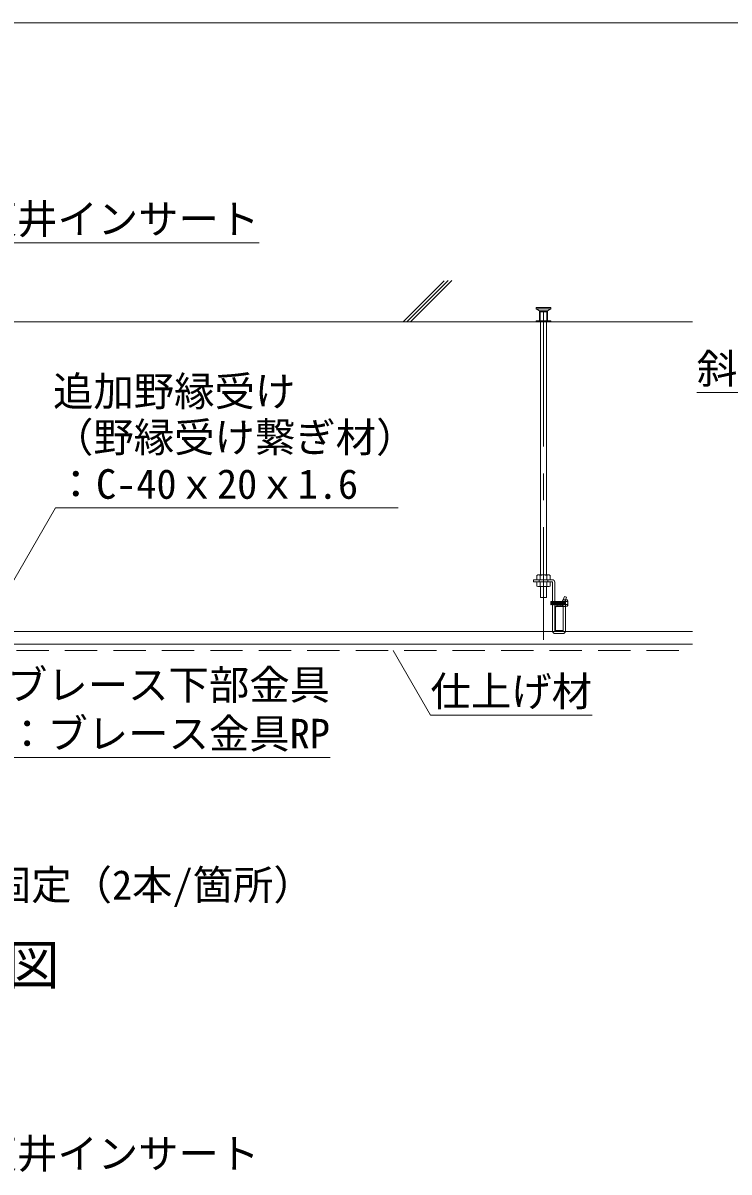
# Model space of a CAD drawing. Units: millimetres, scale not verified. Extents: x -7800 to 7800, y -5578 to 5491.
# Drawn here: x -5970 to -4921, y -10 to 1696 of the extents above; entities that cross this region are included whole.
import ezdxf
from ezdxf.enums import TextEntityAlignment as Align

# ---------------------------------------------------------------- set-up
doc = ezdxf.new("R2010")
doc.units = ezdxf.units.MM
doc.header["$LTSCALE"] = 40
doc.linetypes.add('CHAIN1', pattern=[8, 5, -1, 1, -1])
doc.linetypes.add('DASHED1', pattern=[1.8, 1.2, -0.6])
for name, color, linetype, lineweight in [('2-0_中心線', 4, 'CHAIN1', 9), ('2-1_吊り材', 4, 'Continuous', 9), ('2-2_野縁受け', 3, 'Continuous', 18), ('2-3_野縁', 7, 'Continuous', 18), ('2-6_文字', 3, 'Continuous', 18), ('2-9_躯体', 4, 'DASHED1', 9), ('2-C_パネル', 4, 'DASHED1', 9), ('F-2_太線１', 3, 'Continuous', 18)]:
    doc.layers.add(name, color=color, linetype=linetype, lineweight=lineweight)
doc.styles.add('ＭＳ ゴシック', font='')
doc.styles.get('ＭＳ ゴシック').set_extended_font_data('MS Gothic')

msp = doc.modelspace()

# ---------------------------------------------------------------- linework, layer by layer
at = {"layer": '2-0_中心線'}
msp.add_line((-5196.74, 1267.52), (-5196.74, 780.51), dxfattribs=at)
at = {"layer": '2-1_吊り材', "color": 3, "lineweight": 18}
for p, q in [((-5201.24, 1252.42), (-5201.24, 876.72)), ((-5192.24, 1252.42), (-5192.24, 876.72))]:
    msp.add_line(p, q, dxfattribs=at)
at = {"layer": '2-1_吊り材', "color": 7, "lineweight": 18}
for p, q in [((-5205.23, 876.72), (-5206.54, 875.96)), ((-5206.54, 869.72), (-5206.54, 875.96)), ((-5188.25, 876.72), (-5205.23, 876.72)), ((-5201.64, 869.72), (-5201.64, 875.96)), ((-5191.84, 869.72), (-5191.84, 875.96)), ((-5188.25, 876.72), (-5186.94, 875.96)), ((-5186.94, 869.72), (-5186.94, 875.96)), ((-5186.94, 869.72), (-5206.54, 869.72)), ((-5206.54, 866.52), (-5186.94, 866.52)), ((-5206.54, 866.52), (-5206.54, 860.28)), ((-5205.23, 859.52), (-5206.54, 860.28)), ((-5205.23, 859.52), (-5188.25, 859.52)), ((-5201.64, 866.52), (-5201.64, 860.28)), ((-5192.24, 859.52), (-5192.24, 843.34)), ((-5191.84, 866.52), (-5191.84, 860.28)), ((-5188.25, 859.52), (-5186.94, 860.28)), ((-5186.94, 866.52), (-5186.94, 860.28))]:
    msp.add_line(p, q, dxfattribs=at)
at = {"layer": '2-1_吊り材'}
for p, q in [((-5183.64, 869.72), (-5211.74, 869.72)), ((-5183.14, 866.02), (-5183.14, 834.32)), ((-5179.94, 866.02), (-5179.94, 834.32)), ((-5185.8, 832.73), (-5185.8, 837.42)), ((-5185.8, 837.42), (-5185.49, 837.11)), ((-5185.49, 837.11), (-5185.18, 832.73)), ((-5185.49, 837.11), (-5185.18, 837.11)), ((-5184.94, 833.78), (-5185.18, 837.11)), ((-5184.55, 837.11), (-5184.35, 834.32)), ((-5184.55, 837.11), (-5184.24, 837.11)), ((-5184.04, 834.32), (-5184.24, 837.11)), ((-5183.61, 837.11), (-5183.41, 834.32)), ((-5183.61, 837.11), (-5183.3, 837.11)), ((-5179.86, 837.11), (-5179.66, 834.32)), ((-5179.35, 834.32), (-5179.55, 837.11)), ((-5178.93, 837.11), (-5178.73, 834.32)), ((-5178.41, 834.32), (-5178.61, 837.11)), ((-5177.99, 837.11), (-5177.79, 834.32)), ((-5177.99, 837.11), (-5177.68, 837.11)), ((-5177.68, 837.11), (-5177.36, 837.42)), ((-5177.48, 834.32), (-5177.68, 837.11)), ((-5177.36, 837.42), (-5177.05, 837.11)), ((-5177.05, 837.11), (-5176.85, 834.32)), ((-5176.54, 834.32), (-5176.74, 837.11)), ((-5176.11, 837.11), (-5175.91, 834.32)), ((-5175.6, 834.32), (-5175.8, 837.11)), ((-5175.18, 837.11), (-5174.98, 834.32)), ((-5174.66, 834.32), (-5174.86, 837.11)), ((-5174.24, 837.11), (-5174.04, 834.32)), ((-5173.73, 834.32), (-5173.93, 837.11)), ((-5173.3, 837.11), (-5173.1, 834.32)), ((-5172.79, 834.32), (-5172.99, 837.11)), ((-5172.36, 837.11), (-5172.16, 834.32)), ((-5171.85, 834.32), (-5172.05, 837.11)), ((-5171.43, 837.11), (-5171.23, 834.32)), ((-5171.43, 837.11), (-5171.11, 837.11)), ((-5171.11, 837.11), (-5170.8, 837.42)), ((-5170.91, 834.32), (-5171.11, 837.11)), ((-5170.8, 837.42), (-5170.49, 837.11)), ((-5170.49, 837.11), (-5170.29, 834.32)), ((-5169.98, 834.32), (-5170.18, 837.11)), ((-5169.55, 837.11), (-5169.35, 834.32)), ((-5169.04, 834.32), (-5169.24, 837.11)), ((-5165.33, 844.86), (-5167.65, 839.78)), ((-5165.33, 844.86), (-5162.42, 843.54)), ((-5165.18, 837.42), (-5164.86, 837.11)), ((-5164.86, 837.11), (-5164.55, 832.73)), ((-5164.71, 838.5), (-5162.42, 843.54)), ((-5164.55, 837.11), (-5164.24, 832.73)), ((-5164.24, 839.54), (-5161.41, 839.54)), ((-5164.24, 839.54), (-5164.24, 834.32)), ((-5161.41, 837.23), (-5164.24, 837.23)), ((-5160.74, 833.17), (-5160.74, 838.38)), ((-5185.18, 832.73), (-5184.94, 832.73)), ((-5184.94, 833.78), (-5184.86, 832.73)), ((-5184.94, 832.73), (-5184.86, 832.73)), ((-5184.35, 834.32), (-5184.24, 832.73)), ((-5184.04, 834.32), (-5183.93, 832.73)), ((-5183.41, 834.32), (-5183.3, 832.73)), ((-5183.3, 832.73), (-5183.14, 832.73)), ((-5183.14, 834.32), (-5183.14, 830.32)), ((-5183.14, 830.32), (-5183.14, 801.32)), ((-5179.94, 834.32), (-5179.94, 793.42)), ((-5179.94, 832.49), (-5179.86, 832.42)), ((-5179.94, 830.32), (-5179.94, 801.32)), ((-5179.86, 832.42), (-5179.55, 832.73)), ((-5179.66, 834.32), (-5179.55, 832.73)), ((-5179.35, 834.32), (-5179.24, 832.73)), ((-5178.73, 834.32), (-5178.61, 832.73)), ((-5178.41, 834.32), (-5178.3, 832.73)), ((-5177.79, 834.32), (-5177.68, 832.73)), ((-5177.68, 832.73), (-5177.36, 832.73)), ((-5177.48, 834.32), (-5177.36, 832.73)), ((-5176.85, 834.32), (-5176.74, 832.73)), ((-5176.54, 834.32), (-5176.43, 832.73)), ((-5175.91, 834.32), (-5175.8, 832.73)), ((-5175.6, 834.32), (-5175.49, 832.73)), ((-5174.98, 834.32), (-5174.86, 832.73)), ((-5174.66, 834.32), (-5174.55, 832.73)), ((-5174.04, 834.32), (-5173.93, 832.73)), ((-5173.73, 834.32), (-5173.61, 832.73)), ((-5173.1, 834.32), (-5172.99, 832.73)), ((-5172.79, 834.32), (-5172.68, 832.73)), ((-5172.16, 834.32), (-5172.05, 832.73)), ((-5171.85, 834.32), (-5171.74, 832.73)), ((-5171.23, 834.32), (-5171.11, 832.73)), ((-5171.11, 832.73), (-5170.8, 832.73)), ((-5170.91, 834.32), (-5170.8, 832.73)), ((-5170.29, 834.32), (-5170.18, 832.73)), ((-5169.98, 834.32), (-5169.86, 832.73)), ((-5169.35, 834.32), (-5169.24, 832.73)), ((-5169.04, 834.32), (-5168.93, 832.73)), ((-5168.61, 832.42), (-5168.3, 832.73)), ((-5167.44, 793.42), (-5167.44, 830.92)), ((-5165.18, 832.73), (-5164.86, 832.42)), ((-5164.86, 832.42), (-5164.69, 832.59)), ((-5164.69, 832.59), (-5164.55, 832.73)), ((-5164.55, 832.73), (-5164.24, 832.73)), ((-5164.24, 830.3), (-5164.24, 834.32)), ((-5161.41, 832.61), (-5164.24, 832.61)), ((-5164.24, 793.42), (-5164.24, 830.92)), ((-5161.41, 830.3), (-5164.24, 830.3)), ((-5160.74, 831.45), (-5160.74, 833.17)), ((-5183.14, 801.32), (-5183.14, 793.42)), ((-5167.94, 792.92), (-5179.44, 792.92)), ((-5167.94, 789.72), (-5179.44, 789.72))]:
    msp.add_line(p, q, dxfattribs=at)
at = {"layer": '2-1_吊り材', "color": 7, "linetype": 'DASHED1', "lineweight": 18}
for p, q in [((-5203.24, 869.72), (-5203.24, 866.52)), ((-5190.24, 869.72), (-5190.24, 866.52))]:
    msp.add_line(p, q, dxfattribs=at)
at = {"layer": '2-1_吊り材', "linetype": 'DASHED1'}
for p, q in [((-5183.3, 837.11), (-5182.99, 837.42)), ((-5182.99, 832.73), (-5183.3, 837.11)), ((-5182.99, 837.42), (-5182.68, 837.11)), ((-5182.68, 837.11), (-5182.36, 832.73)), ((-5182.68, 837.11), (-5182.36, 837.11)), ((-5182.36, 837.11), (-5182.05, 832.73)), ((-5181.74, 837.11), (-5181.43, 832.73)), ((-5181.74, 837.11), (-5181.43, 837.11)), ((-5181.43, 837.11), (-5181.11, 837.42)), ((-5181.43, 837.11), (-5181.11, 832.73)), ((-5181.11, 837.42), (-5180.8, 837.11)), ((-5180.8, 837.11), (-5180.49, 832.73)), ((-5180.49, 837.11), (-5180.18, 832.73)), ((-5180.18, 837.42), (-5179.86, 837.11)), ((-5168.3, 837.11), (-5167.99, 832.73)), ((-5167.68, 837.11), (-5167.36, 832.73)), ((-5167.58, 839.92), (-5164.06, 839.92)), ((-5167.36, 837.11), (-5167.05, 832.73)), ((-5166.74, 837.11), (-5166.43, 832.73)), ((-5166.43, 837.11), (-5166.11, 832.73)), ((-5165.8, 837.11), (-5165.49, 832.73)), ((-5165.49, 837.11), (-5165.18, 832.73)), ((-5182.99, 832.73), (-5183.14, 832.73)), ((-5181.43, 832.73), (-5181.11, 832.73)), ((-5181.11, 832.73), (-5180.8, 832.42)), ((-5180.8, 832.42), (-5180.49, 832.73)), ((-5180.49, 832.73), (-5180.18, 832.73)), ((-5180.18, 832.73), (-5179.94, 832.49)), ((-5168.09, 832.73), (-5167.99, 832.73)), ((-5167.44, 829.92), (-5164.24, 829.92))]:
    msp.add_line(p, q, dxfattribs=at)
at = {"layer": '2-1_吊り材'}
for points in [[(-5183.64, 866.52), (-5211.74, 866.52), (-5211.74, 869.72)], [(-5185.18, 837.11), (-5184.86, 837.42), (-5184.55, 837.11)], [(-5184.24, 837.11), (-5183.93, 837.42), (-5183.61, 837.11)], [(-5179.86, 837.11), (-5179.55, 837.11), (-5179.24, 837.42), (-5178.93, 837.11)], [(-5178.93, 837.11), (-5178.61, 837.11), (-5178.3, 837.42), (-5177.99, 837.11)], [(-5177.05, 837.11), (-5176.74, 837.11), (-5176.43, 837.42), (-5176.11, 837.11)], [(-5176.11, 837.11), (-5175.8, 837.11), (-5175.49, 837.42), (-5175.18, 837.11)], [(-5175.18, 837.11), (-5174.86, 837.11), (-5174.55, 837.42), (-5174.24, 837.11)], [(-5174.24, 837.11), (-5173.93, 837.11), (-5173.61, 837.42), (-5173.3, 837.11)], [(-5173.3, 837.11), (-5172.99, 837.11), (-5172.68, 837.42), (-5172.36, 837.11)], [(-5172.36, 837.11), (-5172.05, 837.11), (-5171.74, 837.42), (-5171.43, 837.11)], [(-5170.49, 837.11), (-5170.18, 837.11), (-5169.86, 837.42), (-5169.55, 837.11)], [(-5169.55, 837.11), (-5169.24, 837.11), (-5168.93, 837.42), (-5168.61, 837.11)], [(-5164.86, 837.11), (-5164.55, 837.11), (-5164.24, 837.42)], [(-5185.8, 832.73), (-5185.49, 832.42), (-5185.18, 832.73)], [(-5184.86, 832.73), (-5184.55, 832.42), (-5184.24, 832.73), (-5183.93, 832.73)], [(-5183.93, 832.73), (-5183.61, 832.42), (-5183.3, 832.73)], [(-5179.55, 832.73), (-5179.24, 832.73), (-5178.93, 832.42), (-5178.61, 832.73)], [(-5178.61, 832.73), (-5178.3, 832.73), (-5177.99, 832.42), (-5177.68, 832.73)], [(-5177.36, 832.73), (-5177.05, 832.42), (-5176.74, 832.73)], [(-5176.74, 832.73), (-5176.43, 832.73), (-5176.11, 832.42), (-5175.8, 832.73)], [(-5175.8, 832.73), (-5175.49, 832.73), (-5175.18, 832.42), (-5174.86, 832.73)], [(-5174.86, 832.73), (-5174.55, 832.73), (-5174.24, 832.42), (-5173.93, 832.73)], [(-5173.93, 832.73), (-5173.61, 832.73), (-5173.3, 832.42), (-5172.99, 832.73)], [(-5172.99, 832.73), (-5172.68, 832.73), (-5172.36, 832.42), (-5172.05, 832.73)], [(-5172.05, 832.73), (-5171.74, 832.73), (-5171.43, 832.42), (-5171.11, 832.73)], [(-5170.8, 832.73), (-5170.49, 832.42), (-5170.18, 832.73)], [(-5170.18, 832.73), (-5169.86, 832.73), (-5169.55, 832.42), (-5169.24, 832.73)], [(-5169.24, 832.73), (-5168.93, 832.73), (-5168.61, 832.42)], [(-5168.41, 834.32), (-5168.3, 832.73), (-5168.09, 832.73)]]:
    msp.add_lwpolyline(points, dxfattribs=at)
at = {"layer": '2-1_吊り材', "color": 7, "lineweight": 18}
msp.add_lwpolyline([(-5201.24, 859.52), (-5201.24, 843.34), (-5192.24, 843.34)], dxfattribs=at)
at = {"layer": '2-1_吊り材', "linetype": 'DASHED1'}
for points in [[(-5182.36, 837.11), (-5182.05, 837.42), (-5181.74, 837.11)], [(-5180.8, 837.11), (-5180.49, 837.11), (-5180.18, 837.42)], [(-5168.61, 837.11), (-5168.3, 837.11), (-5167.99, 837.42), (-5167.68, 837.11)], [(-5167.68, 837.11), (-5167.36, 837.11), (-5167.05, 837.42), (-5166.74, 837.11)], [(-5166.74, 837.11), (-5166.43, 837.11), (-5166.11, 837.42), (-5165.8, 837.11)], [(-5165.8, 837.11), (-5165.49, 837.11), (-5165.18, 837.42)], [(-5182.99, 832.73), (-5182.68, 832.42), (-5182.36, 832.73), (-5182.05, 832.73)], [(-5182.05, 832.73), (-5181.74, 832.42), (-5181.43, 832.73)], [(-5167.99, 832.73), (-5167.68, 832.42), (-5167.36, 832.73), (-5167.05, 832.73), (-5166.74, 832.42), (-5166.43, 832.73), (-5166.11, 832.73), (-5165.8, 832.42), (-5165.49, 832.73), (-5165.18, 832.73)]]:
    msp.add_lwpolyline(points, dxfattribs=at)
at = {"layer": '2-1_吊り材', "color": 7, "lineweight": 18}
for centre, radius, start, end in [((-5203.34, 869.95), 6.81, 96.34293, 118.04131), ((-5204.26, 871.84), 4.88, 57.57117, 88.04457), ((-5196.74, 860.5), 16.22, 72.41203, 107.58795), ((-5189.22, 871.84), 4.88, 91.95541, 122.42882), ((-5190.14, 869.95), 6.81, 61.95868, 83.65706), ((-5203.34, 866.29), 6.81, 241.95868, 263.65706), ((-5204.26, 864.4), 4.88, 271.95541, 302.42882), ((-5196.74, 875.74), 16.22, 252.41203, 287.58795), ((-5189.22, 864.4), 4.88, 237.57117, 268.04457), ((-5190.14, 866.29), 6.81, 276.34293, 298.04131)]:
    msp.add_arc(centre, radius, start, end, dxfattribs=at)
at = {"layer": '2-1_吊り材'}
for centre, radius, start, end in [((-5183.64, 866.02), 3.7, 0, 90), ((-5183.64, 866.02), 0.5, 0, 90), ((-5162.09, 836.24), 6.59, 147.55348, 196.97393), ((-5158.54, 835.52), 6.85, 154.20268, 190.06447), ((-5162.07, 838.38), 1.33, 299.99998, 59.99998), ((-5165.07, 834.92), 4.33, 336.38391, 32.20422), ((-5157.27, 835.59), 11.19, 186.50573, 204.65012), ((-5157.95, 835.57), 7.36, 189.79252, 206.47268), ((-5167.44, 830.92), 3.2, 0, 25.34616), ((-5165.07, 834.92), 4.33, 327.79576, 336.38391), ((-5162.07, 831.45), 1.33, 299.99998, 60), ((-5179.44, 793.42), 3.7, 180, 270), ((-5179.44, 793.42), 0.5, 180, 270), ((-5167.94, 793.42), 0.5, 270, 0), ((-5167.94, 793.42), 3.7, 270, 0)]:
    msp.add_arc(centre, radius, start, end, dxfattribs=at)
at = {"layer": '2-2_野縁受け'}
for p, q in [((-5179.94, 828.72), (-5179.94, 795.12)), ((-5178.74, 795.12), (-5178.74, 828.72)), ((-5177.74, 830.92), (-5167.94, 830.92)), ((-5177.74, 829.72), (-5167.94, 829.72)), ((-5167.94, 829.72), (-5167.94, 830.92)), ((-5177.74, 794.12), (-5167.94, 794.12)), ((-5177.74, 792.92), (-5167.94, 792.92)), ((-5167.94, 794.12), (-5167.94, 792.92))]:
    msp.add_line(p, q, dxfattribs=at)
for centre, radius, start, end in [((-5177.74, 828.72), 2.2, 90, 180), ((-5177.74, 828.72), 1, 90, 180), ((-5177.74, 795.12), 2.2, 180, 270), ((-5177.74, 795.12), 1, 180, 270)]:
    msp.add_arc(centre, radius, start, end, dxfattribs=at)
at = {"layer": '2-3_野縁', "color": 3}
for p, q in [((-6981.69, 792.92), (-4975.17, 792.92)), ((-7275.7, 773.92), (-4975.17, 773.92))]:
    msp.add_line(p, q, dxfattribs=at)
at = {"layer": '2-6_文字', "color": 7}
for p, q in [((-6038.94, 1370.05), (-5618.94, 1370.05)), ((-4368.88, 1147.69), (-4968.88, 1147.69)), ((-5993.06, 852.76), (-5921.56, 976.6)), ((-5921.56, 976.6), (-5412.81, 976.6)), ((-5419.86, 764.42), (-5364.62, 668.73)), ((-5364.62, 668.73), (-5124.62, 668.73)), ((-5993.87, 605.92), (-5513.87, 605.92))]:
    msp.add_line(p, q, dxfattribs=at)
at = {"layer": '2-9_躯体', "color": 7, "linetype": 'Continuous', "lineweight": 18}
for p, q in [((-5338.52, 1313.68), (-5399.78, 1252.42)), ((-5332.86, 1313.68), (-5394.12, 1252.42)), ((-5344.24, 1313.61), (-5405.43, 1252.42)), ((-7275.7, 1252.42), (-4975.17, 1252.42))]:
    msp.add_line(p, q, dxfattribs=at)
at = {"layer": '2-9_躯体'}
for p, q in [((-5185.74, 1273.92), (-5207.74, 1273.92)), ((-5207.74, 1273.92), (-5207.74, 1271.92)), ((-5185.74, 1271.92), (-5207.74, 1271.92)), ((-5207.74, 1271.92), (-5202.74, 1268.92)), ((-5190.74, 1268.92), (-5202.74, 1268.92)), ((-5202.74, 1268.92), (-5202.74, 1253.92)), ((-5201.74, 1267.42), (-5201.24, 1267.42)), ((-5201.74, 1267.42), (-5201.74, 1252.42)), ((-5191.74, 1267.42), (-5201.24, 1267.42)), ((-5191.74, 1267.42), (-5191.74, 1252.42)), ((-5185.74, 1271.92), (-5190.74, 1268.92)), ((-5190.74, 1268.92), (-5190.74, 1253.92)), ((-5185.74, 1273.92), (-5185.74, 1271.92)), ((-5185.74, 1253.92), (-5207.74, 1253.92)), ((-5207.74, 1253.92), (-5207.74, 1252.42)), ((-5185.74, 1252.42), (-5207.74, 1252.42)), ((-5189.74, 1252.42), (-5203.74, 1252.42)), ((-5185.74, 1253.92), (-5185.74, 1252.42))]:
    msp.add_line(p, q, dxfattribs=at)
at = {"layer": '2-C_パネル'}
for p, q in [((-7275.7, 773.92), (-4975.17, 773.92)), ((-7275.7, 764.42), (-4975.17, 764.42))]:
    msp.add_line(p, q, dxfattribs=at)
at = {"layer": 'F-2_太線１'}
msp.add_line((-7638.18, 1696.25), (-2068.18, 1696.25), dxfattribs=at)

# ---------------------------------------------------------------- texts
at = {"layer": '2-6_文字', "color": 7, "style": 'ＭＳ ゴシック'}
for s, p in [('天井インサート', (-6038.94, 1370.05)), ('斜め部材上端取付金具', (-4968.88, 1147.69)), ('追加野縁受け', (-5925.47, 1114.15)), ('（野縁受け繋ぎ材）', (-5925.47, 1045.87)), ('：C-40ｘ20ｘ1.6', (-5921.56, 976.6)), ('ブレース下部金具', (-5993.87, 678.41)), ('仕上げ材', (-5364.62, 668.73)), ('：ブレース金具RP', (-5993.87, 605.92)), ('※２：追加野縁受け（野縁受け繋ぎ材）のビス固定（2本/箇所）', (-7277.88, 381.29)), ('天井インサート', (-6038.94, -17.56))]:
    msp.add_text(s, height=43.99, dxfattribs=at).set_placement(p, align=Align.BOTTOM_LEFT)
at = {"layer": '2-6_文字', "style": 'ＭＳ ゴシック'}
msp.add_text('野縁受け方向断面図', height=58.65, dxfattribs=at).set_placement((-6635.48, 250.88), align=Align.BOTTOM_LEFT)

doc.saveas('drawing.dxf')
